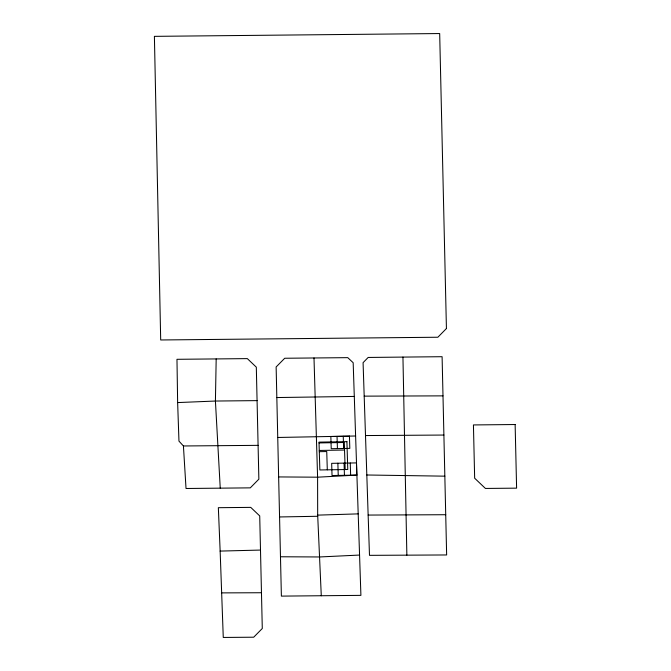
<?xml version="1.0" encoding="UTF-8"?>
<svg xmlns="http://www.w3.org/2000/svg" width="671" height="671" viewBox="0 0 671 671"><rect width="100%" height="100%" fill="white"/><g stroke="black" fill="none" stroke-linecap="round" stroke-linejoin="round"><path stroke-width="1.01" d="M216.179 358.926L176.968 359.304L177.639 402.575L178.964 441.132L183.426 445.972L186.026 488.496L250.3 487.859L258.863 479.161L256.314 367.154L247.331 358.616L216.179 358.926L215.416 401.04L220.247 488.161M356.905 475.093L317.593 477.19L278.641 476.93L276.133 366.962L284.722 358.255L347.771 357.651L353.172 362.734L360.906 595.362L281.384 596.116L278.641 476.93M359.555 555.06L319.547 556.964L280.486 556.771M177.639 402.575L215.416 401.04L257.085 400.621M321.283 595.773L317.677 515.127L358.197 513.877M220.147 551.084L223.267 637.45L253.697 637.207L262.286 628.501L259.719 515.915L250.736 507.377L218.343 507.695L220.147 551.084L260.499 550.069M277.752 437.475L355.605 435.999M319.035 442.935L344.282 442.466L345.188 469.532M279.572 516.955L317.727 516.276M319.262 450.459L344.533 450.031M319.304 451.675L326.743 451.549L327.297 469.843M276.838 397.551L354.288 396.427M402.944 357.089L442.097 356.704L446.643 554.959L369.486 555.345L363.078 362.667L368.169 357.45L402.944 357.089L406.861 555.152M364.202 396.142L442.994 395.865M258.109 445.351L183.426 445.972M365.51 435.554L443.9 435.051M368.153 515.068L445.72 514.716M221.858 592.887L261.472 592.736M444.831 476.167L366.827 474.993M350.262 463.015L350.631 475.211M343.242 436.301L343.619 448.488M344.064 463.124L344.433 475.311M337.043 436.402L337.421 448.597M337.865 463.225L338.234 475.42M313.994 357.962L317.593 477.19L317.677 515.127M446.425 328.538L437.861 337.236L160.696 339.971L154.397 36.351L439.681 33.55L446.425 328.538M349.44 436.192L330.845 436.511L331.222 448.698L349.817 448.387L349.44 436.192M346.915 441.652L319.01 442.13L319.857 469.968L347.763 469.49L346.915 441.652M356.46 462.906L331.667 463.334L332.036 475.529L356.829 475.102L356.46 462.906M515.135 424.525L473.432 424.936L474.657 478.205L485.418 488.446L516.603 488.152L515.135 424.525"/></g></svg>
